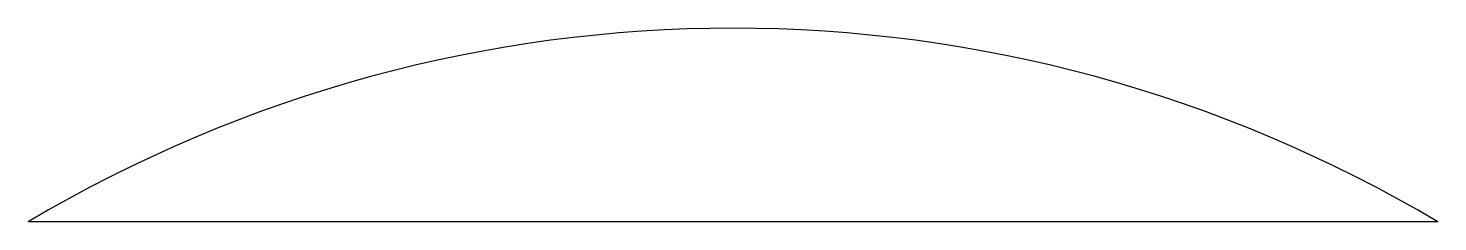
# Model space of a CAD drawing. Header units: millimetres. Extents: x -17 to 141, y 70 to 91.
import ezdxf

# ---------------------------------------------------------------- set-up
doc = ezdxf.new("R2010")
doc.units = ezdxf.units.MM

msp = doc.modelspace()

# ---------------------------------------------------------------- linework, layer by layer
msp.add_line((140.97, 69.5), (-16.97, 69.5))
msp.add_arc((62, -63.5), 154.68, 59.2986, 120.7014)

doc.saveas('drawing.dxf')
